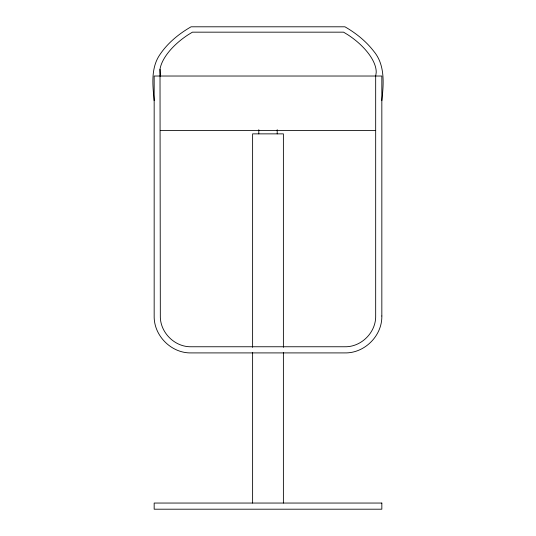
<?xml version="1.0" encoding="UTF-8"?>
<svg xmlns="http://www.w3.org/2000/svg" width="536" height="536" viewBox="0 0 536 536"><rect width="100%" height="100%" fill="white"/><g stroke="black" fill="none" stroke-linecap="round" stroke-linejoin="round"><path stroke-width="0.8" d="M160.009 69.258L160.324 315.791C159.889 332.38 174.696 347.194 191.285 346.758L344.715 346.758C361.304 347.194 376.111 332.38 375.676 315.791L375.676 76.025L376.198 72.648A45.419 22.03 33.7 0 0 347.75 34.706L343.549 32.167L192.451 32.167L188.25 34.706A45.419 22.03 -33.7 0 0 160.009 69.258L160.324 76.025M381.833 100.634C383.662 84.192 385.297 65.037 373.88 51.409C366.101 41.272 355.971 33.125 344.916 26.8L191.084 26.8C178.495 34.049 166.89 43.61 159.018 55.958C150.763 69.157 152.753 85.914 154.167 100.634M160.324 130.456L375.676 130.456M283.383 347.335L283.383 133.866L252.617 133.866L252.617 347.335M283.383 352.36L283.383 503.049M277.199 129.705L277.199 133.866M258.801 129.705L258.801 133.866M252.617 352.36L252.617 503.049M381.833 315.992C382.248 335.73 364.648 353.325 344.916 352.909L191.084 352.909C171.353 353.325 153.752 335.73 154.167 315.992L154.167 76.025L381.833 76.025L381.833 315.992M381.833 503.049L154.167 503.049L154.167 509.2L381.833 509.2L381.833 503.049"/></g></svg>
